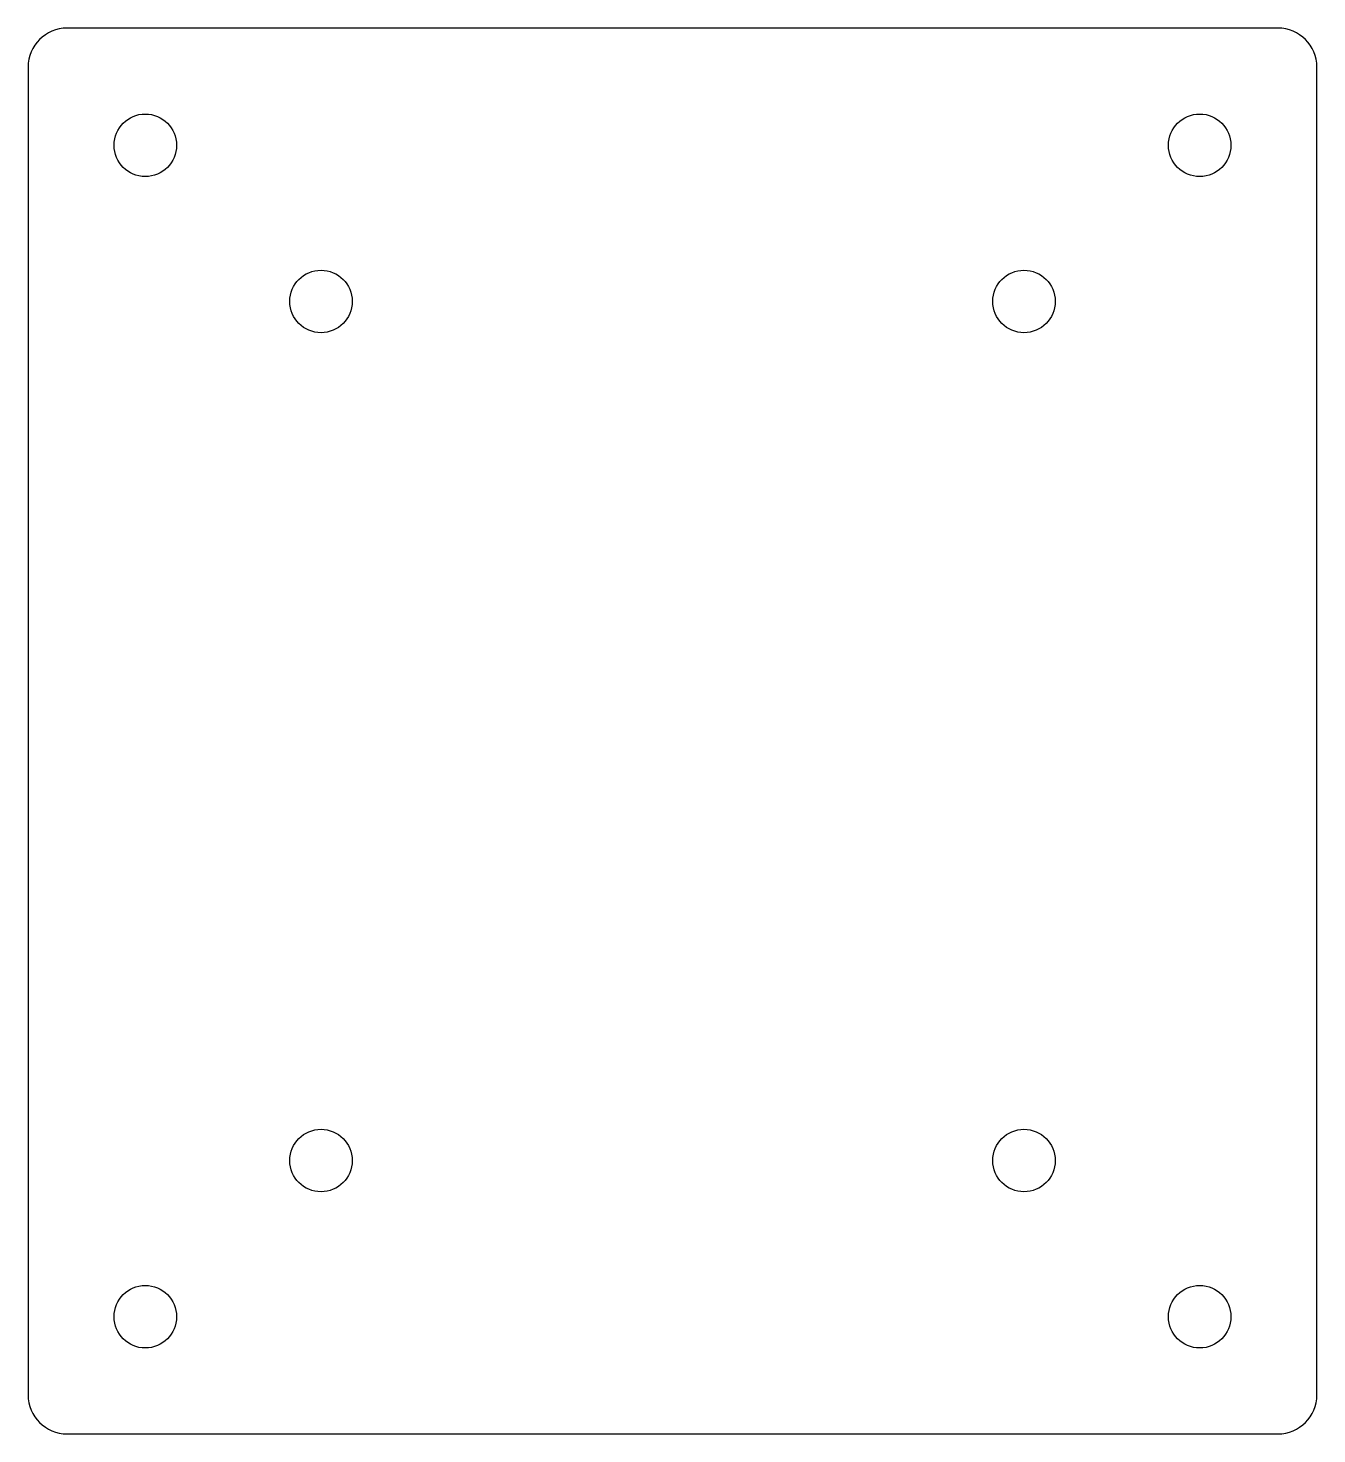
# Model space of a CAD drawing. Header units: millimetres. Extents: x -11 to 55, y -10 to 62.
import ezdxf

# ---------------------------------------------------------------- set-up
doc = ezdxf.new("R2010")
doc.units = ezdxf.units.MM
doc.layers.get('0').update_dxf_attribs({"lineweight": 25, "true_color": 0xffffff})

msp = doc.modelspace()

# ---------------------------------------------------------------- linework, layer by layer
for p, q in [((53, 62), (-9, 62)), ((-11, 60), (-11, -8)), ((55, -8), (55, 60)), ((-9, -10), (53, -10))]:
    msp.add_line(p, q)
for centre in [(-5, 56), (49, 56), (4, 48), (40, 48), (4, 4), (40, 4), (-5, -4), (49, -4)]:
    msp.add_circle(centre, 1.6)
for centre, start, end in [((-9, 60), 90, 180), ((53, 60), 0, 90), ((-9, -8), 180, 270), ((53, -8), 270, 0)]:
    msp.add_arc(centre, 2, start, end)

doc.saveas('drawing.dxf')
